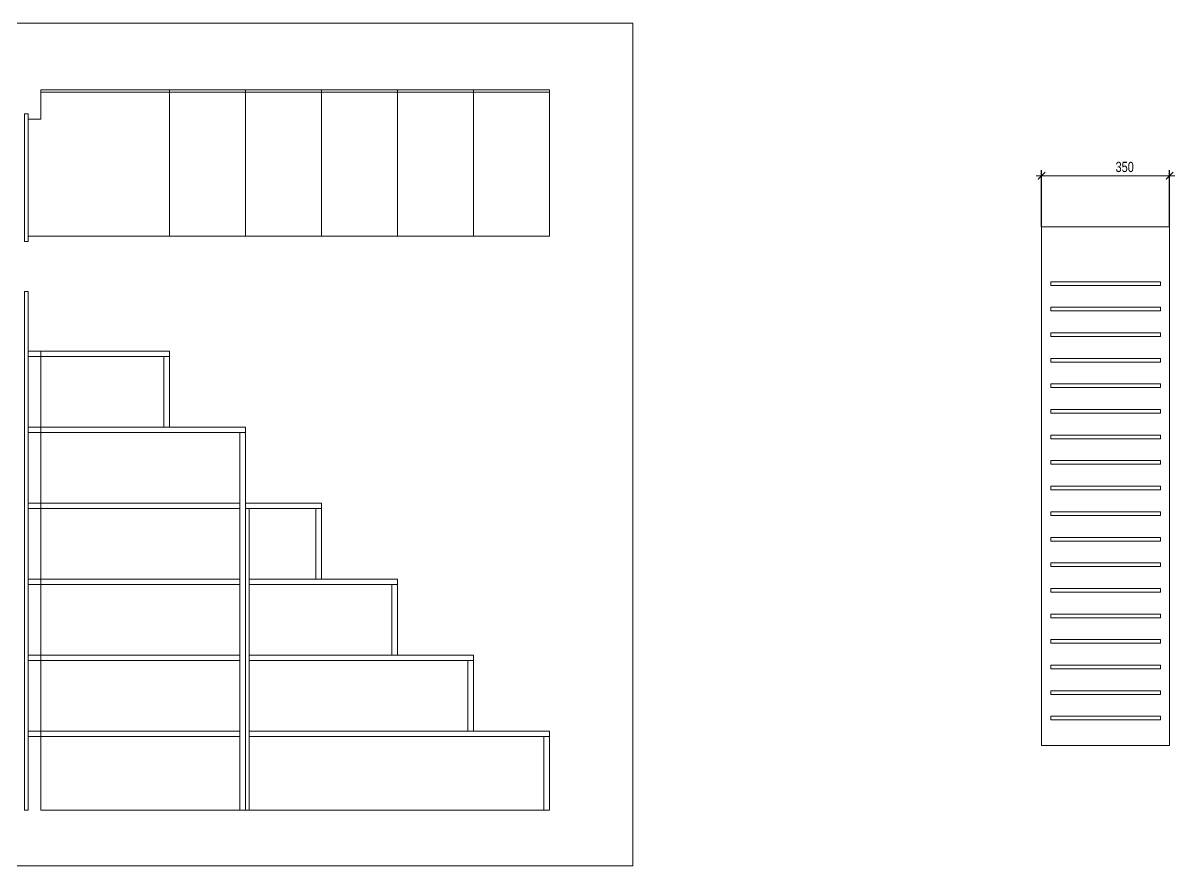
# Model space of a CAD drawing. Header units: millimetres. Extents: x -5205 to 16433, y 55921 to 73570.
# Drawn here: x 2900 to 6053, y 67059 to 69368 of the extents above; entities that cross this region are included whole.
import ezdxf

# ---------------------------------------------------------------- set-up
doc = ezdxf.new("R2010")
doc.units = ezdxf.units.MM
doc.layers.add('Размеры', color=7, linetype='Continuous', lineweight=15)
doc.layers.add('Размеры @ 10', color=7, linetype='Continuous', lineweight=15)
doc.styles.add('SFGOST', font='sfGOSTb.shx', dxfattribs={"width": 0.8})
doc.dimstyles.new('ALEX', dxfattribs={"dimtxt": 2.8, "dimasz": 2, "dimexe": 1.5, "dimexo": 0, "dimgap": 1, "dimtad": 1, "dimrnd": 0.001, "dimdsep": 46, "dimtxsty": 'SFGOST', "dimblk": 'ARCHTICK', "dimcen": 0, "dimdle": 1.5, "dimclrd": 1, "dimclre": 1, "dimadec": 4, "dimazin": 0, "dimtfac": 1, "dimtmove": 0, "dimatfit": 0, "dimfxl": 1, "dimtvp": 1.75, "dimtolj": 1, "dimlwd": -1, "dimarcsym": 2})

# ---------------------------------------------------------------- blocks, each defined once
blk = doc.blocks.new('_ArchTick')
at = {"color": 0, "linetype": 'ByBlock', "const_width": 0.15}
blk.add_lwpolyline([(-0.5, -0.5), (0.5, 0.5)], dxfattribs=at)
blk = doc.blocks.new('*D817')
at = {"layer": 'Defpoints', "color": 0}
for p in [(5687.8, 68949.3), (5687.8, 68809.3), (6037.8, 68809.3)]:
    blk.add_point(p, dxfattribs=at)
at = {"layer": 'Размеры', "color": 1, "lineweight": -2}
for p, q in [((5687.8, 68809.3), (5687.8, 68964.3)), ((6037.8, 68809.3), (6037.8, 68964.3))]:
    blk.add_line(p, q, dxfattribs=at)
at = {"layer": 'Размеры', "color": 1}
blk.add_line((6052.8, 68949.3), (5672.8, 68949.3), dxfattribs=at)
at = {"layer": 'Размеры', "color": 1, "xscale": 20, "yscale": 20, "zscale": 20, "rotation": 180}
blk.add_blockref('_ArchTick', (5687.8, 68949.3), dxfattribs=at)
at = {"layer": 'Размеры', "color": 1, "xscale": 20, "yscale": 20, "zscale": 20}
blk.add_blockref('_ArchTick', (6037.8, 68949.3), dxfattribs=at)
at = {"layer": 'Размеры', "color": 0, "insert": (5915.2, 68973.3), "char_height": 28, "attachment_point": 5, "style": 'SFGOST'}
blk.add_mtext('\\A1;350', dxfattribs=at)

msp = doc.modelspace()

# ---------------------------------------------------------------- linework, layer by layer
at = {"layer": 'Размеры'}
for p, q in [((3300.751, 69184.241), (3300.751, 68784.241)), ((3508.751, 69184.241), (3508.751, 68784.241)), ((3716.751, 69184.241), (3716.751, 68784.241)), ((3924.751, 69184.241), (3924.751, 68784.241)), ((4132.751, 69184.241), (4132.751, 68784.241)), ((4340.751, 68784.241), (4340.751, 69184.241)), ((4340.751, 68784.241), (2913.751, 68784.241)), ((5712.772, 68659.259), (5712.772, 68649.259)), ((5712.772, 68589.259), (5712.772, 68579.259)), ((5712.772, 68519.259), (5712.772, 68509.259)), ((3285.751, 68454.002), (3300.751, 68454.002)), ((5712.772, 68449.259), (5712.772, 68439.259)), ((5712.772, 68379.259), (5712.772, 68369.259)), ((5712.772, 68309.259), (5712.772, 68299.259)), ((3493.751, 68261.002), (2913.751, 68261.002)), ((3493.751, 68246.002), (2913.751, 68246.002)), ((3493.751, 68246.002), (3508.751, 68246.002)), ((5712.772, 68239.259), (5712.772, 68229.259)), ((5712.772, 68169.259), (5712.772, 68159.259)), ((5712.772, 68099.259), (5712.772, 68089.259)), ((3493.751, 68053.002), (2913.751, 68053.002)), ((3493.751, 68038.002), (2913.751, 68038.002)), ((3493.751, 68048.002), (3493.751, 67212.002)), ((3508.751, 68053.002), (3508.751, 67212.002)), ((3508.751, 68048.002), (3508.751, 67212.002)), ((3508.751, 68048.002), (3508.751, 67212.002)), ((3508.751, 68048.002), (3508.751, 67212.002)), ((3518.751, 68038.002), (3518.751, 67212.002)), ((3701.751, 68038.002), (3716.751, 68038.002)), ((5712.772, 68029.259), (5712.772, 68019.259)), ((5712.772, 67959.259), (5712.772, 67949.259)), ((5712.772, 67889.259), (5712.772, 67879.259)), ((3493.751, 67845.002), (2913.751, 67845.002)), ((3493.751, 67830.002), (2913.751, 67830.002)), ((3919.751, 67845.002), (3518.751, 67845.002)), ((3924.751, 67830.002), (3518.751, 67830.002)), ((5712.772, 67819.259), (5712.772, 67809.259)), ((5712.772, 67749.259), (5712.772, 67739.259)), ((5712.772, 67679.259), (5712.772, 67669.259)), ((3493.751, 67637.002), (2913.751, 67637.002)), ((4127.751, 67637.002), (3518.751, 67637.002)), ((3493.751, 67622.002), (2913.751, 67622.002)), ((4132.751, 67622.002), (3518.751, 67622.002)), ((5712.772, 67609.259), (5712.772, 67599.259)), ((5712.772, 67539.259), (5712.772, 67529.259)), ((5712.772, 67469.259), (5712.772, 67459.259)), ((3493.751, 67429.002), (2913.751, 67429.002)), ((3493.751, 67414.002), (2913.751, 67414.002)), ((4132.751, 67429.002), (3518.751, 67429.002)), ((4340.751, 67414.002), (3518.751, 67414.002)), ((3508.751, 67212.002), (3493.751, 67212.002)), ((3518.751, 67212.002), (3508.751, 67212.002)), ((4340.751, 67212.002), (4325.751, 67212.002))]:
    msp.add_line(p, q, dxfattribs=at)
for points in [[(1725.89, 69367.566), (4569.403, 69367.566), (4569.403, 67059.428), (1725.89, 67059.428), (1725.89, 69367.566)], [(2948.751, 69184.241), (2948.751, 69104.241), (2913.751, 69104.241)], [(5712.772, 68659.259), (6012.772, 68659.259), (6012.772, 68649.259), (5712.772, 68649.259)], [(5712.772, 68589.259), (6012.772, 68589.259), (6012.772, 68579.259), (5712.772, 68579.259)], [(5712.772, 68519.259), (6012.772, 68519.259), (6012.772, 68509.259), (5712.772, 68509.259)], [(2913.751, 68469.002), (3300.751, 68469.002), (3300.751, 68261.002), (3508.751, 68261.002), (3508.751, 68048.002)], [(2913.751, 68454.002), (3285.751, 68454.002), (3285.751, 68261.002)], [(5712.772, 68449.259), (6012.772, 68449.259), (6012.772, 68439.259), (5712.772, 68439.259)], [(5712.772, 68379.259), (6012.772, 68379.259), (6012.772, 68369.259), (5712.772, 68369.259)], [(5712.772, 68309.259), (6012.772, 68309.259), (6012.772, 68299.259), (5712.772, 68299.259)], [(3285.751, 68246.002), (3493.751, 68246.002), (3493.751, 68048.002)], [(5712.772, 68239.259), (6012.772, 68239.259), (6012.772, 68229.259), (5712.772, 68229.259)], [(5712.772, 68169.259), (6012.772, 68169.259), (6012.772, 68159.259), (5712.772, 68159.259)], [(5712.772, 68099.259), (6012.772, 68099.259), (6012.772, 68089.259), (5712.772, 68089.259)], [(3508.751, 68053.002), (3716.751, 68053.002), (3716.751, 67845.002), (3924.751, 67845.002), (3924.751, 67637.002), (4132.751, 67637.002), (4132.751, 67429.002), (4340.751, 67429.002), (4340.751, 67212.002)], [(3508.751, 68038.002), (3701.751, 68038.002), (3701.751, 67845.002)], [(5712.772, 68029.259), (6012.772, 68029.259), (6012.772, 68019.259), (5712.772, 68019.259)], [(5712.772, 67959.259), (6012.772, 67959.259), (6012.772, 67949.259), (5712.772, 67949.259)], [(5712.772, 67889.259), (6012.772, 67889.259), (6012.772, 67879.259), (5712.772, 67879.259)], [(3701.751, 67830.002), (3909.751, 67830.002), (3909.751, 67637.002)], [(5712.772, 67819.259), (6012.772, 67819.259), (6012.772, 67809.259), (5712.772, 67809.259)], [(5712.772, 67749.259), (6012.772, 67749.259), (6012.772, 67739.259), (5712.772, 67739.259)], [(5712.772, 67679.259), (6012.772, 67679.259), (6012.772, 67669.259), (5712.772, 67669.259)], [(3909.751, 67622.002), (4117.751, 67622.002), (4117.751, 67429.002)], [(5712.772, 67609.259), (6012.772, 67609.259), (6012.772, 67599.259), (5712.772, 67599.259)], [(5712.772, 67539.259), (6012.772, 67539.259), (6012.772, 67529.259), (5712.772, 67529.259)], [(5712.772, 67469.259), (6012.772, 67469.259), (6012.772, 67459.259), (5712.772, 67459.259)], [(4117.751, 67414.002), (4325.751, 67414.002), (4325.751, 67212.002)]]:
    msp.add_lwpolyline(points, dxfattribs=at)
for points in [[(2948.751, 69184.241), (4340.751, 69184.241), (4340.751, 69178.241), (2948.751, 69178.241), (2948.751, 69184.241)], [(2903.751, 69119.241), (2913.751, 69119.241), (2913.751, 68769.241), (2903.751, 68769.241), (2903.751, 69119.241)], [(6037.772, 67389.259), (5687.772, 67389.259), (5687.772, 68809.259), (6037.772, 68809.259)], [(2903.751, 67212.002), (2903.751, 68612.002), (2903.751, 68632.002), (2913.751, 68632.002), (2913.751, 67212.002)], [(2948.751, 67212.002), (3508.751, 67212.002), (3508.751, 68261.002), (3300.751, 68261.002), (3300.751, 68469.002), (2948.751, 68469.002)], [(3508.751, 67212.002), (4340.751, 67212.002), (4340.751, 67429.002), (4132.751, 67429.002), (4132.751, 67637.002), (3924.751, 67637.002), (3924.751, 67845.002), (3716.751, 67845.002), (3716.751, 68053.002), (3508.751, 68053.002), (3508.751, 67212.002)]]:
    msp.add_lwpolyline(points, close=True, dxfattribs=at)

# ---------------------------------------------------------------- dimensions: what is measured, and where the dimension line sits
at = {"layer": 'Размеры @ 10'}
dim = msp.add_linear_dim(base=(5687.772, 68949.343), p1=(6037.772, 68809.259), p2=(5687.772, 68809.259), dimstyle='ALEX', override={"dimscale": 10, "dimtix": 0, "dimtofl": 1, "dimtmove": 0, "dimatfit": 0}, dxfattribs=at)
dim.commit()
dim.dimension.update_dxf_attribs({"geometry": '*D817', "text_midpoint": (5915.184, 68949.343), "dimtype": 128})

doc.saveas('drawing.dxf')
